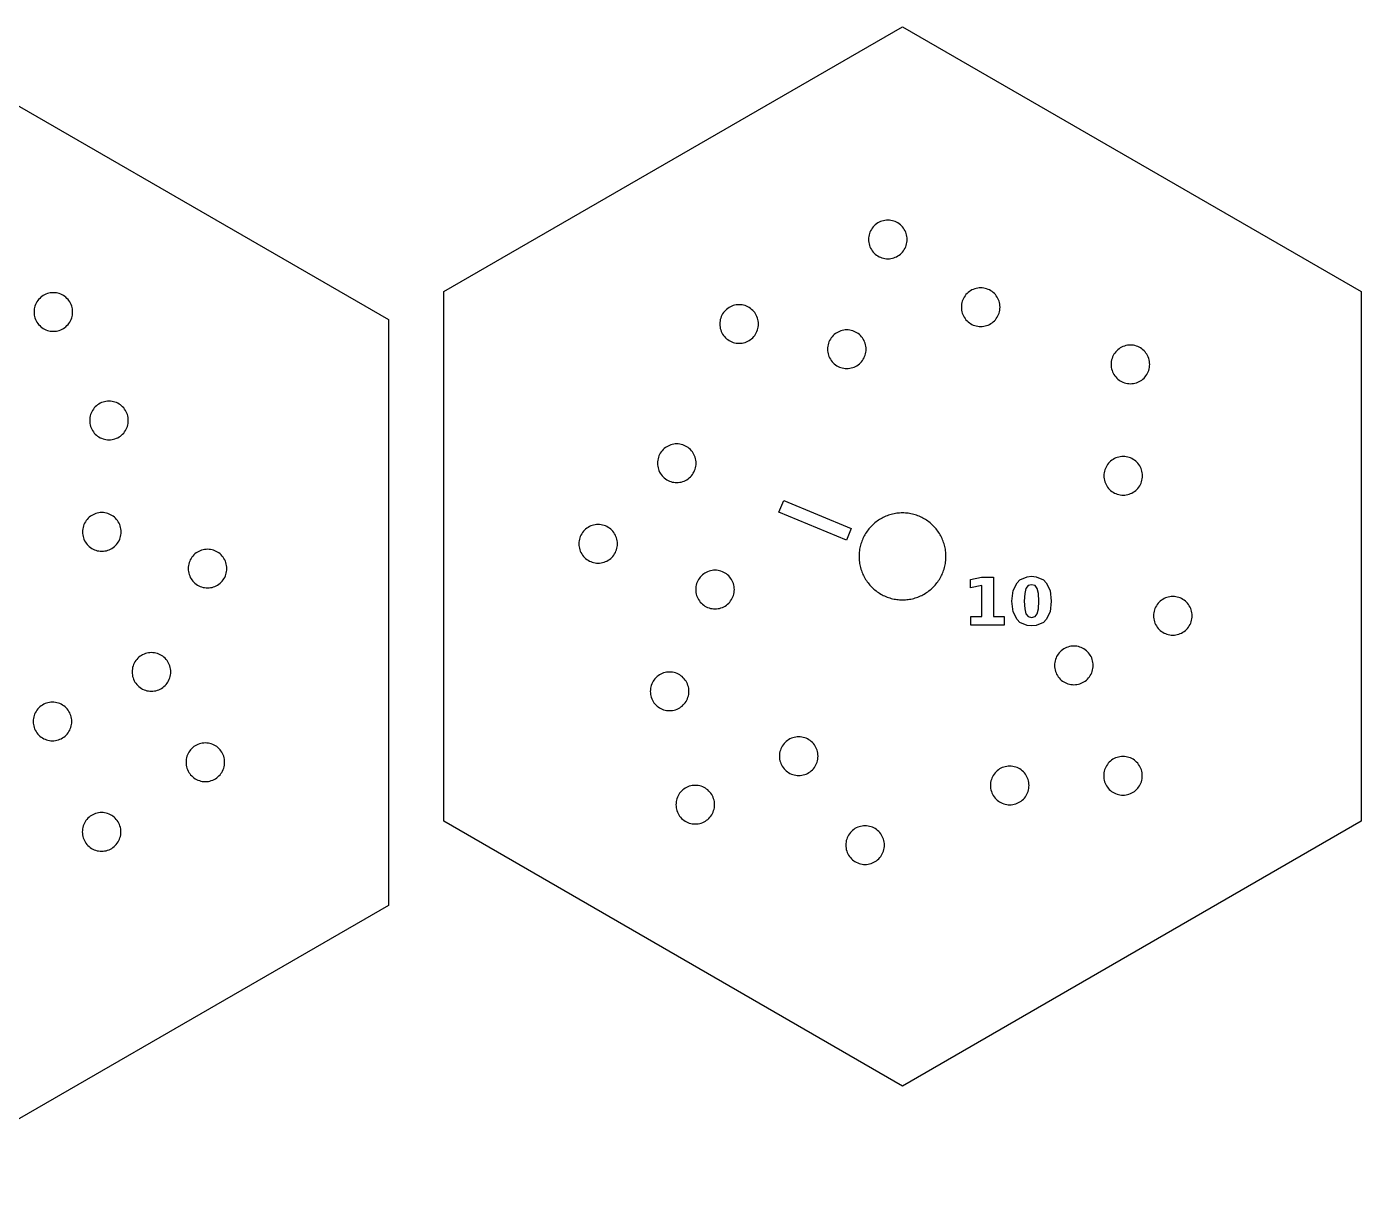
# Model space of a CAD drawing. Header units: millimetres. Extents: x 0 to 476, y 7 to 280.
# Drawn here: x 131.9 to 228.7, y 67.1 to 152 of the extents above; entities that cross this region are included whole.
import ezdxf

# ---------------------------------------------------------------- set-up
doc = ezdxf.new("R2010")
doc.units = ezdxf.units.MM
doc.layers.add('CUT', color=1, linetype='Continuous')
doc.layers.add('ENGRAVE', color=7, linetype='Continuous')

msp = doc.modelspace()

# ---------------------------------------------------------------- linework, layer by layer
at = {"layer": 'CUT'}
for points in [[(158.153, 88.3), (121.375, 67.067), (84.598, 88.3), (84.598, 130.767), (121.375, 152), (158.153, 130.767), (158.153, 88.3)], [(228.663, 94.4), (195.408, 75.2), (162.153, 94.4), (162.153, 132.8), (195.408, 152), (228.663, 132.8), (228.663, 94.4)], [(195.677, 136.143), (195.707, 136.248), (195.728, 136.356), (195.741, 136.465), (195.746, 136.575), (195.741, 136.685), (195.728, 136.794), (195.707, 136.902), (195.677, 137.008), (195.639, 137.111), (195.593, 137.211), (195.539, 137.307), (195.478, 137.398), (195.41, 137.484), (195.335, 137.565), (195.255, 137.64), (195.168, 137.708), (195.077, 137.769), (194.981, 137.823), (194.881, 137.869), (194.778, 137.907), (194.672, 137.936), (194.565, 137.958), (194.455, 137.971), (194.346, 137.975), (194.236, 137.971), (194.126, 137.958), (194.019, 137.936), (193.913, 137.907), (193.81, 137.869), (193.71, 137.823), (193.614, 137.769), (193.523, 137.708), (193.436, 137.64), (193.356, 137.565), (193.281, 137.484), (193.213, 137.398), (193.152, 137.307), (193.098, 137.211), (193.052, 137.111), (193.014, 137.008), (192.984, 136.902), (192.963, 136.794), (192.95, 136.685), (192.946, 136.575), (192.95, 136.465), (192.963, 136.356), (192.984, 136.248), (193.014, 136.143), (193.052, 136.039), (193.098, 135.94), (193.152, 135.844), (193.213, 135.752), (193.281, 135.666), (193.356, 135.585), (193.436, 135.511), (193.523, 135.443), (193.614, 135.381), (193.71, 135.328), (193.81, 135.282), (193.913, 135.244), (194.019, 135.214), (194.126, 135.192), (194.236, 135.179), (194.346, 135.175), (194.455, 135.179), (194.565, 135.192), (194.672, 135.214), (194.778, 135.244), (194.881, 135.282), (194.981, 135.328), (195.077, 135.381), (195.168, 135.443), (195.255, 135.511), (195.335, 135.585), (195.41, 135.666), (195.478, 135.752), (195.539, 135.844), (195.593, 135.94), (195.639, 136.039), (195.677, 136.143)], [(135.189, 130.884), (135.219, 130.99), (135.24, 131.097), (135.253, 131.207), (135.258, 131.316), (135.253, 131.426), (135.24, 131.536), (135.219, 131.643), (135.189, 131.749), (135.151, 131.852), (135.105, 131.952), (135.051, 132.048), (134.99, 132.139), (134.922, 132.226), (134.847, 132.306), (134.767, 132.381), (134.68, 132.449), (134.589, 132.51), (134.493, 132.564), (134.393, 132.61), (134.29, 132.648), (134.184, 132.678), (134.077, 132.699), (133.967, 132.712), (133.858, 132.716), (133.748, 132.712), (133.639, 132.699), (133.531, 132.678), (133.425, 132.648), (133.322, 132.61), (133.222, 132.564), (133.126, 132.51), (133.035, 132.449), (132.948, 132.381), (132.868, 132.306), (132.793, 132.226), (132.725, 132.139), (132.664, 132.048), (132.61, 131.952), (132.564, 131.852), (132.526, 131.749), (132.496, 131.643), (132.475, 131.536), (132.462, 131.426), (132.458, 131.316), (132.462, 131.207), (132.475, 131.097), (132.496, 130.99), (132.526, 130.884), (132.564, 130.781), (132.61, 130.681), (132.664, 130.585), (132.725, 130.494), (132.793, 130.407), (132.868, 130.327), (132.948, 130.252), (133.035, 130.184), (133.126, 130.123), (133.222, 130.069), (133.322, 130.023), (133.425, 129.985), (133.531, 129.955), (133.639, 129.934), (133.748, 129.921), (133.858, 129.916), (133.967, 129.921), (134.077, 129.934), (134.184, 129.955), (134.29, 129.985), (134.393, 130.023), (134.493, 130.069), (134.589, 130.123), (134.68, 130.184), (134.767, 130.252), (134.847, 130.327), (134.922, 130.407), (134.99, 130.494), (135.051, 130.585), (135.105, 130.681), (135.151, 130.781), (135.189, 130.884)], [(202.406, 131.234), (202.436, 131.34), (202.458, 131.448), (202.47, 131.557), (202.475, 131.667), (202.47, 131.777), (202.458, 131.886), (202.436, 131.994), (202.406, 132.1), (202.368, 132.203), (202.322, 132.303), (202.268, 132.398), (202.207, 132.49), (202.139, 132.576), (202.065, 132.657), (201.984, 132.732), (201.898, 132.8), (201.806, 132.861), (201.71, 132.914), (201.611, 132.96), (201.507, 132.998), (201.402, 133.028), (201.294, 133.05), (201.185, 133.063), (201.075, 133.067), (200.965, 133.063), (200.856, 133.05), (200.748, 133.028), (200.642, 132.998), (200.539, 132.96), (200.439, 132.914), (200.343, 132.861), (200.252, 132.8), (200.166, 132.732), (200.085, 132.657), (200.01, 132.576), (199.942, 132.49), (199.881, 132.398), (199.827, 132.303), (199.781, 132.203), (199.743, 132.1), (199.713, 131.994), (199.692, 131.886), (199.679, 131.777), (199.675, 131.667), (199.679, 131.557), (199.692, 131.448), (199.713, 131.34), (199.743, 131.234), (199.781, 131.131), (199.827, 131.031), (199.881, 130.935), (199.942, 130.844), (200.01, 130.758), (200.085, 130.677), (200.166, 130.602), (200.252, 130.534), (200.343, 130.473), (200.439, 130.42), (200.539, 130.374), (200.642, 130.335), (200.748, 130.306), (200.856, 130.284), (200.965, 130.271), (201.075, 130.267), (201.185, 130.271), (201.294, 130.284), (201.402, 130.306), (201.507, 130.335), (201.611, 130.374), (201.71, 130.42), (201.806, 130.473), (201.898, 130.534), (201.984, 130.602), (202.065, 130.677), (202.139, 130.758), (202.207, 130.844), (202.268, 130.935), (202.322, 131.031), (202.368, 131.131), (202.406, 131.234)], [(184.926, 130.119), (184.947, 130.227), (184.96, 130.336), (184.965, 130.446), (184.96, 130.556), (184.947, 130.665), (184.926, 130.773), (184.896, 130.879), (184.858, 130.982), (184.812, 131.082), (184.758, 131.177), (184.697, 131.269), (184.629, 131.355), (184.555, 131.436), (184.474, 131.51), (184.387, 131.579), (184.296, 131.64), (184.2, 131.693), (184.1, 131.739), (183.997, 131.777), (183.891, 131.807), (183.784, 131.829), (183.674, 131.842), (183.565, 131.846), (183.455, 131.842), (183.346, 131.829), (183.238, 131.807), (183.132, 131.777), (183.029, 131.739), (182.929, 131.693), (182.833, 131.64), (182.742, 131.579), (182.655, 131.51), (182.575, 131.436), (182.5, 131.355), (182.432, 131.269), (182.371, 131.177), (182.317, 131.082), (182.271, 130.982), (182.233, 130.879), (182.203, 130.773), (182.182, 130.665), (182.169, 130.556), (182.165, 130.446), (182.169, 130.336), (182.182, 130.227), (182.203, 130.119), (182.233, 130.013), (182.271, 129.91), (182.317, 129.81), (182.371, 129.714), (182.432, 129.623), (182.5, 129.537), (182.575, 129.456), (182.655, 129.381), (182.742, 129.313), (182.833, 129.252), (182.929, 129.199), (183.029, 129.152), (183.132, 129.114), (183.238, 129.085), (183.346, 129.063), (183.455, 129.05), (183.565, 129.046), (183.674, 129.05), (183.784, 129.063), (183.891, 129.085), (183.997, 129.114), (184.1, 129.152), (184.2, 129.199), (184.296, 129.252), (184.387, 129.313), (184.474, 129.381), (184.555, 129.456), (184.629, 129.537), (184.697, 129.623), (184.758, 129.714), (184.812, 129.81), (184.858, 129.91), (184.896, 130.013), (184.926, 130.119)], [(192.732, 128.293), (192.753, 128.401), (192.766, 128.51), (192.77, 128.62), (192.766, 128.73), (192.753, 128.839), (192.732, 128.947), (192.702, 129.052), (192.664, 129.156), (192.618, 129.255), (192.564, 129.351), (192.503, 129.443), (192.435, 129.529), (192.36, 129.61), (192.279, 129.684), (192.193, 129.752), (192.102, 129.813), (192.006, 129.867), (191.906, 129.913), (191.803, 129.951), (191.697, 129.981), (191.589, 130.003), (191.48, 130.015), (191.37, 130.02), (191.26, 130.015), (191.151, 130.003), (191.043, 129.981), (190.938, 129.951), (190.835, 129.913), (190.735, 129.867), (190.639, 129.813), (190.547, 129.752), (190.461, 129.684), (190.38, 129.61), (190.306, 129.529), (190.238, 129.443), (190.177, 129.351), (190.123, 129.255), (190.077, 129.156), (190.039, 129.052), (190.009, 128.947), (189.988, 128.839), (189.975, 128.73), (189.97, 128.62), (189.975, 128.51), (189.988, 128.401), (190.009, 128.293), (190.039, 128.187), (190.077, 128.084), (190.123, 127.984), (190.177, 127.888), (190.238, 127.797), (190.306, 127.711), (190.38, 127.63), (190.461, 127.555), (190.547, 127.487), (190.639, 127.426), (190.735, 127.372), (190.835, 127.326), (190.938, 127.288), (191.043, 127.258), (191.151, 127.237), (191.26, 127.224), (191.37, 127.22), (191.48, 127.224), (191.589, 127.237), (191.697, 127.258), (191.803, 127.288), (191.906, 127.326), (192.006, 127.372), (192.102, 127.426), (192.193, 127.487), (192.279, 127.555), (192.36, 127.63), (192.435, 127.711), (192.503, 127.797), (192.564, 127.888), (192.618, 127.984), (192.664, 128.084), (192.702, 128.187), (192.732, 128.293)], [(213.286, 127.193), (213.307, 127.301), (213.32, 127.41), (213.324, 127.52), (213.32, 127.63), (213.307, 127.739), (213.286, 127.847), (213.256, 127.953), (213.218, 128.056), (213.172, 128.156), (213.118, 128.252), (213.057, 128.343), (212.989, 128.429), (212.914, 128.51), (212.834, 128.585), (212.747, 128.653), (212.656, 128.714), (212.56, 128.767), (212.46, 128.813), (212.357, 128.852), (212.251, 128.881), (212.143, 128.903), (212.034, 128.916), (211.924, 128.92), (211.814, 128.916), (211.705, 128.903), (211.597, 128.881), (211.492, 128.852), (211.389, 128.813), (211.289, 128.767), (211.193, 128.714), (211.101, 128.653), (211.015, 128.585), (210.934, 128.51), (210.86, 128.429), (210.792, 128.343), (210.731, 128.252), (210.677, 128.156), (210.631, 128.056), (210.593, 127.953), (210.563, 127.847), (210.542, 127.739), (210.529, 127.63), (210.524, 127.52), (210.529, 127.41), (210.542, 127.301), (210.563, 127.193), (210.593, 127.087), (210.631, 126.984), (210.677, 126.884), (210.731, 126.789), (210.792, 126.697), (210.86, 126.611), (210.934, 126.53), (211.015, 126.455), (211.101, 126.387), (211.193, 126.326), (211.289, 126.273), (211.389, 126.227), (211.492, 126.189), (211.597, 126.159), (211.705, 126.137), (211.814, 126.124), (211.924, 126.12), (212.034, 126.124), (212.143, 126.137), (212.251, 126.159), (212.357, 126.189), (212.46, 126.227), (212.56, 126.273), (212.656, 126.326), (212.747, 126.387), (212.834, 126.455), (212.914, 126.53), (212.989, 126.611), (213.057, 126.697), (213.118, 126.789), (213.172, 126.884), (213.218, 126.984), (213.256, 127.087), (213.286, 127.193)], [(139.223, 123.021), (139.253, 123.127), (139.274, 123.234), (139.287, 123.344), (139.292, 123.453), (139.287, 123.563), (139.274, 123.672), (139.253, 123.78), (139.223, 123.886), (139.185, 123.989), (139.139, 124.089), (139.085, 124.185), (139.024, 124.276), (138.956, 124.363), (138.882, 124.443), (138.801, 124.518), (138.715, 124.586), (138.623, 124.647), (138.527, 124.701), (138.427, 124.747), (138.324, 124.785), (138.219, 124.815), (138.111, 124.836), (138.002, 124.849), (137.892, 124.853), (137.782, 124.849), (137.673, 124.836), (137.565, 124.815), (137.459, 124.785), (137.356, 124.747), (137.256, 124.701), (137.16, 124.647), (137.069, 124.586), (136.983, 124.518), (136.902, 124.443), (136.827, 124.363), (136.759, 124.276), (136.698, 124.185), (136.644, 124.089), (136.598, 123.989), (136.56, 123.886), (136.53, 123.78), (136.509, 123.672), (136.496, 123.563), (136.492, 123.453), (136.496, 123.344), (136.509, 123.234), (136.53, 123.127), (136.56, 123.021), (136.598, 122.918), (136.644, 122.818), (136.698, 122.722), (136.759, 122.63), (136.827, 122.544), (136.902, 122.463), (136.983, 122.389), (137.069, 122.321), (137.16, 122.26), (137.256, 122.206), (137.356, 122.16), (137.459, 122.122), (137.565, 122.092), (137.673, 122.071), (137.782, 122.058), (137.892, 122.053), (138.002, 122.058), (138.111, 122.071), (138.219, 122.092), (138.324, 122.122), (138.427, 122.16), (138.527, 122.206), (138.623, 122.26), (138.715, 122.321), (138.801, 122.389), (138.882, 122.463), (138.956, 122.544), (139.024, 122.63), (139.085, 122.722), (139.139, 122.818), (139.185, 122.918), (139.223, 123.021)], [(180.408, 120.027), (180.43, 120.135), (180.443, 120.244), (180.447, 120.354), (180.443, 120.463), (180.43, 120.573), (180.408, 120.68), (180.378, 120.786), (180.34, 120.889), (180.294, 120.989), (180.241, 121.085), (180.18, 121.176), (180.112, 121.263), (180.037, 121.343), (179.956, 121.418), (179.87, 121.486), (179.778, 121.547), (179.683, 121.601), (179.583, 121.647), (179.48, 121.685), (179.374, 121.715), (179.266, 121.736), (179.157, 121.749), (179.047, 121.754), (178.937, 121.749), (178.828, 121.736), (178.72, 121.715), (178.614, 121.685), (178.511, 121.647), (178.411, 121.601), (178.315, 121.547), (178.224, 121.486), (178.138, 121.418), (178.057, 121.343), (177.982, 121.263), (177.914, 121.176), (177.853, 121.085), (177.8, 120.989), (177.754, 120.889), (177.716, 120.786), (177.686, 120.68), (177.664, 120.573), (177.651, 120.463), (177.647, 120.354), (177.651, 120.244), (177.664, 120.135), (177.686, 120.027), (177.716, 119.921), (177.754, 119.818), (177.8, 119.718), (177.853, 119.622), (177.914, 119.531), (177.982, 119.444), (178.057, 119.364), (178.138, 119.289), (178.224, 119.221), (178.315, 119.16), (178.411, 119.106), (178.511, 119.06), (178.614, 119.022), (178.72, 118.992), (178.828, 118.971), (178.937, 118.958), (179.047, 118.954), (179.157, 118.958), (179.266, 118.971), (179.374, 118.992), (179.48, 119.022), (179.583, 119.06), (179.683, 119.106), (179.778, 119.16), (179.87, 119.221), (179.956, 119.289), (180.037, 119.364), (180.112, 119.444), (180.18, 119.531), (180.241, 119.622), (180.294, 119.718), (180.34, 119.818), (180.378, 119.921), (180.408, 120.027)], [(212.767, 119.115), (212.788, 119.223), (212.801, 119.332), (212.805, 119.442), (212.801, 119.552), (212.788, 119.661), (212.767, 119.769), (212.737, 119.875), (212.699, 119.978), (212.653, 120.078), (212.599, 120.174), (212.538, 120.265), (212.47, 120.351), (212.395, 120.432), (212.315, 120.507), (212.228, 120.575), (212.137, 120.636), (212.041, 120.69), (211.941, 120.736), (211.838, 120.774), (211.732, 120.804), (211.624, 120.825), (211.515, 120.838), (211.405, 120.842), (211.296, 120.838), (211.186, 120.825), (211.079, 120.804), (210.973, 120.774), (210.87, 120.736), (210.77, 120.69), (210.674, 120.636), (210.582, 120.575), (210.496, 120.507), (210.415, 120.432), (210.341, 120.351), (210.273, 120.265), (210.212, 120.174), (210.158, 120.078), (210.112, 119.978), (210.074, 119.875), (210.044, 119.769), (210.023, 119.661), (210.01, 119.552), (210.005, 119.442), (210.01, 119.332), (210.023, 119.223), (210.044, 119.115), (210.074, 119.01), (210.112, 118.906), (210.158, 118.807), (210.212, 118.711), (210.273, 118.619), (210.341, 118.533), (210.415, 118.452), (210.496, 118.378), (210.582, 118.31), (210.674, 118.249), (210.77, 118.195), (210.87, 118.149), (210.973, 118.111), (211.079, 118.081), (211.186, 118.059), (211.296, 118.047), (211.405, 118.042), (211.515, 118.047), (211.624, 118.059), (211.732, 118.081), (211.838, 118.111), (211.941, 118.149), (212.041, 118.195), (212.137, 118.249), (212.228, 118.31), (212.315, 118.378), (212.395, 118.452), (212.47, 118.533), (212.538, 118.619), (212.599, 118.711), (212.653, 118.807), (212.699, 118.906), (212.737, 119.01), (212.767, 119.115)], [(138.704, 114.943), (138.734, 115.049), (138.756, 115.157), (138.768, 115.266), (138.773, 115.376), (138.768, 115.485), (138.756, 115.595), (138.734, 115.702), (138.704, 115.808), (138.666, 115.911), (138.62, 116.011), (138.566, 116.107), (138.505, 116.198), (138.437, 116.285), (138.363, 116.366), (138.282, 116.44), (138.196, 116.508), (138.104, 116.569), (138.008, 116.623), (137.909, 116.669), (137.805, 116.707), (137.7, 116.737), (137.592, 116.758), (137.483, 116.771), (137.373, 116.776), (137.263, 116.771), (137.154, 116.758), (137.046, 116.737), (136.94, 116.707), (136.837, 116.669), (136.737, 116.623), (136.641, 116.569), (136.55, 116.508), (136.464, 116.44), (136.383, 116.366), (136.308, 116.285), (136.24, 116.198), (136.179, 116.107), (136.125, 116.011), (136.079, 115.911), (136.041, 115.808), (136.011, 115.702), (135.99, 115.595), (135.977, 115.485), (135.973, 115.376), (135.977, 115.266), (135.99, 115.157), (136.011, 115.049), (136.041, 114.943), (136.079, 114.84), (136.125, 114.74), (136.179, 114.644), (136.24, 114.553), (136.308, 114.466), (136.383, 114.386), (136.464, 114.311), (136.55, 114.243), (136.641, 114.182), (136.737, 114.128), (136.837, 114.082), (136.94, 114.044), (137.046, 114.014), (137.154, 113.993), (137.263, 113.98), (137.373, 113.976), (137.483, 113.98), (137.592, 113.993), (137.7, 114.014), (137.805, 114.044), (137.909, 114.082), (138.008, 114.128), (138.104, 114.182), (138.196, 114.243), (138.282, 114.311), (138.363, 114.386), (138.437, 114.466), (138.505, 114.553), (138.566, 114.644), (138.62, 114.74), (138.666, 114.84), (138.704, 114.943)], [(198.551, 113.806), (198.543, 113.909), (198.531, 114.011), (198.516, 114.113), (198.497, 114.215), (198.476, 114.315), (198.451, 114.415), (198.422, 114.514), (198.391, 114.613), (198.356, 114.71), (198.318, 114.805), (198.277, 114.9), (198.233, 114.993), (198.186, 115.085), (198.136, 115.175), (198.083, 115.263), (198.027, 115.35), (197.968, 115.435), (197.907, 115.518), (197.843, 115.598), (197.776, 115.677), (197.707, 115.753), (197.635, 115.827), (197.561, 115.899), (197.485, 115.968), (197.406, 116.035), (197.325, 116.099), (197.243, 116.16), (197.158, 116.219), (197.071, 116.275), (196.983, 116.328), (196.893, 116.378), (196.801, 116.425), (196.708, 116.469), (196.613, 116.51), (196.517, 116.548), (196.42, 116.583), (196.322, 116.614), (196.223, 116.643), (196.123, 116.668), (196.022, 116.689), (195.921, 116.708), (195.819, 116.723), (195.717, 116.735), (195.614, 116.743), (195.511, 116.748), (195.408, 116.75), (195.305, 116.748), (195.202, 116.743), (195.099, 116.735), (194.997, 116.723), (194.895, 116.708), (194.793, 116.689), (194.693, 116.668), (194.593, 116.643), (194.494, 116.614), (194.395, 116.583), (194.298, 116.548), (194.202, 116.51), (194.108, 116.469), (194.015, 116.425), (193.923, 116.378), (193.833, 116.328), (193.744, 116.275), (193.658, 116.219), (193.573, 116.16), (193.49, 116.099), (193.41, 116.035), (193.331, 115.968), (193.255, 115.899), (193.181, 115.827), (193.109, 115.753), (193.04, 115.677), (192.973, 115.598), (192.909, 115.518), (192.847, 115.435), (192.789, 115.35), (192.733, 115.263), (192.68, 115.175), (192.63, 115.085), (192.583, 114.993), (192.539, 114.9), (192.498, 114.805), (192.46, 114.71), (192.425, 114.613), (192.394, 114.514), (192.365, 114.415), (192.34, 114.315), (192.318, 114.215), (192.3, 114.113), (192.285, 114.011), (192.273, 113.909), (192.265, 113.806), (192.26, 113.703), (192.258, 113.6), (192.26, 113.497), (192.265, 113.394), (192.273, 113.291), (192.285, 113.189), (192.3, 113.087), (192.318, 112.985), (192.34, 112.885), (192.365, 112.785), (192.394, 112.686), (192.425, 112.587), (192.46, 112.49), (192.498, 112.395), (192.539, 112.3), (192.583, 112.207), (192.63, 112.115), (192.68, 112.025), (192.733, 111.937), (192.789, 111.85), (192.847, 111.765), (192.909, 111.682), (192.973, 111.602), (193.04, 111.523), (193.109, 111.447), (193.181, 111.373), (193.255, 111.301), (193.331, 111.232), (193.41, 111.165), (193.49, 111.101), (193.573, 111.04), (193.658, 110.981), (193.744, 110.925), (193.833, 110.872), (193.923, 110.822), (194.015, 110.775), (194.108, 110.731), (194.202, 110.69), (194.298, 110.652), (194.395, 110.617), (194.494, 110.586), (194.593, 110.557), (194.693, 110.532), (194.793, 110.511), (194.895, 110.492), (194.997, 110.477), (195.099, 110.465), (195.202, 110.457), (195.305, 110.452), (195.408, 110.45), (195.511, 110.452), (195.614, 110.457), (195.717, 110.465), (195.819, 110.477), (195.921, 110.492), (196.022, 110.511), (196.123, 110.532), (196.223, 110.557), (196.322, 110.586), (196.42, 110.617), (196.517, 110.652), (196.613, 110.69), (196.708, 110.731), (196.801, 110.775), (196.893, 110.822), (196.983, 110.872), (197.071, 110.925), (197.158, 110.981), (197.243, 111.04), (197.325, 111.101), (197.406, 111.165), (197.485, 111.232), (197.561, 111.301), (197.635, 111.373), (197.707, 111.447), (197.776, 111.523), (197.843, 111.602), (197.907, 111.682), (197.968, 111.765), (198.027, 111.85), (198.083, 111.937), (198.136, 112.025), (198.186, 112.115), (198.233, 112.207), (198.277, 112.3), (198.318, 112.395), (198.356, 112.49), (198.391, 112.587), (198.422, 112.686), (198.451, 112.785), (198.476, 112.885), (198.497, 112.985), (198.516, 113.087), (198.531, 113.189), (198.543, 113.291), (198.551, 113.394), (198.556, 113.497), (198.558, 113.6), (198.556, 113.703), (198.551, 113.806)], [(174.708, 114.185), (174.729, 114.293), (174.742, 114.402), (174.747, 114.512), (174.742, 114.622), (174.729, 114.731), (174.708, 114.839), (174.678, 114.945), (174.64, 115.048), (174.594, 115.148), (174.54, 115.244), (174.479, 115.335), (174.411, 115.422), (174.337, 115.502), (174.256, 115.577), (174.17, 115.645), (174.078, 115.706), (173.982, 115.76), (173.882, 115.806), (173.779, 115.844), (173.673, 115.874), (173.566, 115.895), (173.456, 115.908), (173.347, 115.912), (173.237, 115.908), (173.128, 115.895), (173.02, 115.874), (172.914, 115.844), (172.811, 115.806), (172.711, 115.76), (172.615, 115.706), (172.524, 115.645), (172.437, 115.577), (172.357, 115.502), (172.282, 115.422), (172.214, 115.335), (172.153, 115.244), (172.099, 115.148), (172.053, 115.048), (172.015, 114.945), (171.985, 114.839), (171.964, 114.731), (171.951, 114.622), (171.947, 114.512), (171.951, 114.402), (171.964, 114.293), (171.985, 114.185), (172.015, 114.08), (172.053, 113.977), (172.099, 113.877), (172.153, 113.781), (172.214, 113.689), (172.282, 113.603), (172.357, 113.522), (172.437, 113.448), (172.524, 113.38), (172.615, 113.319), (172.711, 113.265), (172.811, 113.219), (172.914, 113.181), (173.02, 113.151), (173.128, 113.13), (173.237, 113.117), (173.347, 113.112), (173.456, 113.117), (173.566, 113.13), (173.673, 113.151), (173.779, 113.181), (173.882, 113.219), (173.982, 113.265), (174.078, 113.319), (174.17, 113.38), (174.256, 113.448), (174.337, 113.522), (174.411, 113.603), (174.479, 113.689), (174.54, 113.781), (174.594, 113.877), (174.64, 113.977), (174.678, 114.08), (174.708, 114.185)], [(146.395, 112.39), (146.417, 112.498), (146.43, 112.607), (146.434, 112.717), (146.43, 112.826), (146.417, 112.936), (146.395, 113.043), (146.366, 113.149), (146.328, 113.252), (146.282, 113.352), (146.228, 113.448), (146.167, 113.539), (146.099, 113.626), (146.024, 113.707), (145.943, 113.781), (145.857, 113.849), (145.766, 113.91), (145.67, 113.964), (145.57, 114.01), (145.467, 114.048), (145.361, 114.078), (145.253, 114.099), (145.144, 114.112), (145.034, 114.117), (144.924, 114.112), (144.815, 114.099), (144.707, 114.078), (144.602, 114.048), (144.498, 114.01), (144.399, 113.964), (144.303, 113.91), (144.211, 113.849), (144.125, 113.781), (144.044, 113.707), (143.97, 113.626), (143.902, 113.539), (143.84, 113.448), (143.787, 113.352), (143.741, 113.252), (143.703, 113.149), (143.673, 113.043), (143.651, 112.936), (143.638, 112.826), (143.634, 112.717), (143.638, 112.607), (143.651, 112.498), (143.673, 112.39), (143.703, 112.284), (143.741, 112.181), (143.787, 112.081), (143.84, 111.985), (143.902, 111.894), (143.97, 111.807), (144.044, 111.727), (144.125, 111.652), (144.211, 111.584), (144.303, 111.523), (144.399, 111.469), (144.498, 111.423), (144.602, 111.385), (144.707, 111.355), (144.815, 111.334), (144.924, 111.321), (145.034, 111.317), (145.144, 111.321), (145.253, 111.334), (145.361, 111.355), (145.467, 111.385), (145.57, 111.423), (145.67, 111.469), (145.766, 111.523), (145.857, 111.584), (145.943, 111.652), (146.024, 111.727), (146.099, 111.807), (146.167, 111.894), (146.228, 111.985), (146.282, 112.081), (146.328, 112.181), (146.366, 112.284), (146.395, 112.39)], [(183.18, 110.869), (183.202, 110.977), (183.215, 111.086), (183.219, 111.196), (183.215, 111.306), (183.202, 111.415), (183.18, 111.523), (183.15, 111.629), (183.112, 111.732), (183.066, 111.832), (183.013, 111.928), (182.951, 112.019), (182.883, 112.106), (182.809, 112.186), (182.728, 112.261), (182.642, 112.329), (182.55, 112.39), (182.454, 112.444), (182.355, 112.49), (182.251, 112.528), (182.146, 112.558), (182.038, 112.579), (181.929, 112.592), (181.819, 112.596), (181.709, 112.592), (181.6, 112.579), (181.492, 112.558), (181.386, 112.528), (181.283, 112.49), (181.183, 112.444), (181.087, 112.39), (180.996, 112.329), (180.91, 112.261), (180.829, 112.186), (180.754, 112.106), (180.686, 112.019), (180.625, 111.928), (180.571, 111.832), (180.525, 111.732), (180.487, 111.629), (180.458, 111.523), (180.436, 111.415), (180.423, 111.306), (180.419, 111.196), (180.423, 111.086), (180.436, 110.977), (180.458, 110.869), (180.487, 110.764), (180.525, 110.661), (180.571, 110.561), (180.625, 110.465), (180.686, 110.373), (180.754, 110.287), (180.829, 110.206), (180.91, 110.132), (180.996, 110.064), (181.087, 110.003), (181.183, 109.949), (181.283, 109.903), (181.386, 109.865), (181.492, 109.835), (181.6, 109.814), (181.709, 109.801), (181.819, 109.796), (181.929, 109.801), (182.038, 109.814), (182.146, 109.835), (182.251, 109.865), (182.355, 109.903), (182.454, 109.949), (182.55, 110.003), (182.642, 110.064), (182.728, 110.132), (182.809, 110.206), (182.883, 110.287), (182.951, 110.373), (183.013, 110.465), (183.066, 110.561), (183.112, 110.661), (183.15, 110.764), (183.18, 110.869)], [(216.363, 108.966), (216.384, 109.073), (216.397, 109.183), (216.402, 109.292), (216.397, 109.402), (216.384, 109.511), (216.363, 109.619), (216.333, 109.725), (216.295, 109.828), (216.249, 109.928), (216.195, 110.024), (216.134, 110.115), (216.066, 110.202), (215.992, 110.282), (215.911, 110.357), (215.825, 110.425), (215.733, 110.486), (215.637, 110.54), (215.537, 110.586), (215.434, 110.624), (215.328, 110.654), (215.221, 110.675), (215.111, 110.688), (215.002, 110.692), (214.892, 110.688), (214.783, 110.675), (214.675, 110.654), (214.569, 110.624), (214.466, 110.586), (214.366, 110.54), (214.27, 110.486), (214.179, 110.425), (214.092, 110.357), (214.012, 110.282), (213.937, 110.202), (213.869, 110.115), (213.808, 110.024), (213.754, 109.928), (213.708, 109.828), (213.67, 109.725), (213.64, 109.619), (213.619, 109.511), (213.606, 109.402), (213.602, 109.292), (213.606, 109.183), (213.619, 109.073), (213.64, 108.966), (213.67, 108.86), (213.708, 108.757), (213.754, 108.657), (213.808, 108.561), (213.869, 108.469), (213.937, 108.383), (214.012, 108.302), (214.092, 108.228), (214.179, 108.16), (214.27, 108.099), (214.366, 108.045), (214.466, 107.999), (214.569, 107.961), (214.675, 107.931), (214.783, 107.91), (214.892, 107.897), (215.002, 107.892), (215.111, 107.897), (215.221, 107.91), (215.328, 107.931), (215.434, 107.961), (215.537, 107.999), (215.637, 108.045), (215.733, 108.099), (215.825, 108.16), (215.911, 108.228), (215.992, 108.302), (216.066, 108.383), (216.134, 108.469), (216.195, 108.561), (216.249, 108.657), (216.295, 108.757), (216.333, 108.86), (216.363, 108.966)], [(142.301, 104.793), (142.33, 104.899), (142.352, 105.007), (142.365, 105.116), (142.369, 105.226), (142.365, 105.336), (142.352, 105.445), (142.33, 105.553), (142.301, 105.658), (142.262, 105.761), (142.216, 105.861), (142.163, 105.957), (142.102, 106.049), (142.034, 106.135), (141.959, 106.216), (141.878, 106.29), (141.792, 106.358), (141.701, 106.419), (141.605, 106.473), (141.505, 106.519), (141.402, 106.557), (141.296, 106.587), (141.188, 106.608), (141.079, 106.621), (140.969, 106.626), (140.859, 106.621), (140.75, 106.608), (140.642, 106.587), (140.536, 106.557), (140.433, 106.519), (140.333, 106.473), (140.238, 106.419), (140.146, 106.358), (140.06, 106.29), (139.979, 106.216), (139.904, 106.135), (139.836, 106.049), (139.775, 105.957), (139.722, 105.861), (139.676, 105.761), (139.638, 105.658), (139.608, 105.553), (139.586, 105.445), (139.573, 105.336), (139.569, 105.226), (139.573, 105.116), (139.586, 105.007), (139.608, 104.899), (139.638, 104.793), (139.676, 104.69), (139.722, 104.59), (139.775, 104.494), (139.836, 104.403), (139.904, 104.316), (139.979, 104.236), (140.06, 104.161), (140.146, 104.093), (140.238, 104.032), (140.333, 103.978), (140.433, 103.932), (140.536, 103.894), (140.642, 103.864), (140.75, 103.843), (140.859, 103.83), (140.969, 103.826), (141.079, 103.83), (141.188, 103.843), (141.296, 103.864), (141.402, 103.894), (141.505, 103.932), (141.605, 103.978), (141.701, 104.032), (141.792, 104.093), (141.878, 104.161), (141.959, 104.236), (142.034, 104.316), (142.102, 104.403), (142.163, 104.494), (142.216, 104.59), (142.262, 104.69), (142.301, 104.793)], [(209.19, 105.372), (209.211, 105.48), (209.224, 105.589), (209.229, 105.699), (209.224, 105.809), (209.211, 105.918), (209.19, 106.026), (209.16, 106.132), (209.122, 106.235), (209.076, 106.335), (209.022, 106.431), (208.961, 106.522), (208.893, 106.608), (208.818, 106.689), (208.738, 106.764), (208.651, 106.832), (208.56, 106.893), (208.464, 106.946), (208.364, 106.992), (208.261, 107.03), (208.155, 107.06), (208.048, 107.082), (207.938, 107.095), (207.829, 107.099), (207.719, 107.095), (207.61, 107.082), (207.502, 107.06), (207.396, 107.03), (207.293, 106.992), (207.193, 106.946), (207.097, 106.893), (207.006, 106.832), (206.919, 106.764), (206.839, 106.689), (206.764, 106.608), (206.696, 106.522), (206.635, 106.431), (206.581, 106.335), (206.535, 106.235), (206.497, 106.132), (206.467, 106.026), (206.446, 105.918), (206.433, 105.809), (206.429, 105.699), (206.433, 105.589), (206.446, 105.48), (206.467, 105.372), (206.497, 105.266), (206.535, 105.163), (206.581, 105.063), (206.635, 104.968), (206.696, 104.876), (206.764, 104.79), (206.839, 104.709), (206.919, 104.634), (207.006, 104.566), (207.097, 104.505), (207.193, 104.452), (207.293, 104.406), (207.396, 104.368), (207.502, 104.338), (207.61, 104.316), (207.719, 104.303), (207.829, 104.299), (207.938, 104.303), (208.048, 104.316), (208.155, 104.338), (208.261, 104.368), (208.364, 104.406), (208.464, 104.452), (208.56, 104.505), (208.651, 104.566), (208.738, 104.634), (208.818, 104.709), (208.893, 104.79), (208.961, 104.876), (209.022, 104.968), (209.076, 105.063), (209.122, 105.163), (209.16, 105.266), (209.19, 105.372)], [(179.889, 103.491), (179.91, 103.599), (179.923, 103.708), (179.928, 103.818), (179.923, 103.927), (179.91, 104.037), (179.889, 104.144), (179.859, 104.25), (179.821, 104.353), (179.775, 104.453), (179.721, 104.549), (179.66, 104.64), (179.592, 104.727), (179.518, 104.807), (179.437, 104.882), (179.351, 104.95), (179.259, 105.011), (179.163, 105.065), (179.063, 105.111), (178.96, 105.149), (178.854, 105.179), (178.747, 105.2), (178.637, 105.213), (178.528, 105.218), (178.418, 105.213), (178.309, 105.2), (178.201, 105.179), (178.095, 105.149), (177.992, 105.111), (177.892, 105.065), (177.796, 105.011), (177.705, 104.95), (177.618, 104.882), (177.538, 104.807), (177.463, 104.727), (177.395, 104.64), (177.334, 104.549), (177.28, 104.453), (177.234, 104.353), (177.196, 104.25), (177.166, 104.144), (177.145, 104.037), (177.132, 103.927), (177.128, 103.818), (177.132, 103.708), (177.145, 103.599), (177.166, 103.491), (177.196, 103.385), (177.234, 103.282), (177.28, 103.182), (177.334, 103.086), (177.395, 102.995), (177.463, 102.908), (177.538, 102.828), (177.618, 102.753), (177.705, 102.685), (177.796, 102.624), (177.892, 102.57), (177.992, 102.524), (178.095, 102.486), (178.201, 102.456), (178.309, 102.435), (178.418, 102.422), (178.528, 102.418), (178.637, 102.422), (178.747, 102.435), (178.854, 102.456), (178.96, 102.486), (179.063, 102.524), (179.163, 102.57), (179.259, 102.624), (179.351, 102.685), (179.437, 102.753), (179.518, 102.828), (179.592, 102.908), (179.66, 102.995), (179.721, 103.086), (179.775, 103.182), (179.821, 103.282), (179.859, 103.385), (179.889, 103.491)], [(135.127, 101.2), (135.157, 101.306), (135.179, 101.413), (135.192, 101.522), (135.196, 101.632), (135.192, 101.742), (135.179, 101.851), (135.157, 101.959), (135.127, 102.065), (135.089, 102.168), (135.043, 102.268), (134.99, 102.364), (134.929, 102.455), (134.861, 102.542), (134.786, 102.622), (134.705, 102.697), (134.619, 102.765), (134.527, 102.826), (134.432, 102.88), (134.332, 102.926), (134.229, 102.964), (134.123, 102.994), (134.015, 103.015), (133.906, 103.028), (133.796, 103.032), (133.686, 103.028), (133.577, 103.015), (133.469, 102.994), (133.363, 102.964), (133.26, 102.926), (133.16, 102.88), (133.064, 102.826), (132.973, 102.765), (132.887, 102.697), (132.806, 102.622), (132.731, 102.542), (132.663, 102.455), (132.602, 102.364), (132.549, 102.268), (132.503, 102.168), (132.464, 102.065), (132.435, 101.959), (132.413, 101.851), (132.4, 101.742), (132.396, 101.632), (132.4, 101.522), (132.413, 101.413), (132.435, 101.306), (132.464, 101.2), (132.503, 101.097), (132.549, 100.997), (132.602, 100.901), (132.663, 100.809), (132.731, 100.723), (132.806, 100.642), (132.887, 100.568), (132.973, 100.5), (133.064, 100.439), (133.16, 100.385), (133.26, 100.339), (133.363, 100.301), (133.469, 100.271), (133.577, 100.25), (133.686, 100.237), (133.796, 100.232), (133.906, 100.237), (134.015, 100.25), (134.123, 100.271), (134.229, 100.301), (134.332, 100.339), (134.432, 100.385), (134.527, 100.439), (134.619, 100.5), (134.705, 100.568), (134.786, 100.642), (134.861, 100.723), (134.929, 100.809), (134.99, 100.901), (135.043, 100.997), (135.089, 101.097), (135.127, 101.2)], [(146.236, 98.349), (146.257, 98.457), (146.27, 98.566), (146.275, 98.676), (146.27, 98.786), (146.257, 98.895), (146.236, 99.003), (146.206, 99.109), (146.168, 99.212), (146.122, 99.312), (146.068, 99.408), (146.007, 99.499), (145.939, 99.585), (145.865, 99.666), (145.784, 99.741), (145.697, 99.809), (145.606, 99.87), (145.51, 99.923), (145.41, 99.97), (145.307, 100.008), (145.201, 100.037), (145.094, 100.059), (144.984, 100.072), (144.875, 100.076), (144.765, 100.072), (144.656, 100.059), (144.548, 100.037), (144.442, 100.008), (144.339, 99.97), (144.239, 99.923), (144.143, 99.87), (144.052, 99.809), (143.965, 99.741), (143.885, 99.666), (143.81, 99.585), (143.742, 99.499), (143.681, 99.408), (143.627, 99.312), (143.581, 99.212), (143.543, 99.109), (143.513, 99.003), (143.492, 98.895), (143.479, 98.786), (143.475, 98.676), (143.479, 98.566), (143.492, 98.457), (143.513, 98.349), (143.543, 98.243), (143.581, 98.14), (143.627, 98.041), (143.681, 97.945), (143.742, 97.853), (143.81, 97.767), (143.885, 97.686), (143.965, 97.612), (144.052, 97.543), (144.143, 97.482), (144.239, 97.429), (144.339, 97.383), (144.442, 97.345), (144.548, 97.315), (144.656, 97.293), (144.765, 97.28), (144.875, 97.276), (144.984, 97.28), (145.094, 97.293), (145.201, 97.315), (145.307, 97.345), (145.41, 97.383), (145.51, 97.429), (145.606, 97.482), (145.697, 97.543), (145.784, 97.612), (145.865, 97.686), (145.939, 97.767), (146.007, 97.853), (146.068, 97.945), (146.122, 98.041), (146.168, 98.14), (146.206, 98.243), (146.236, 98.349)], [(189.248, 98.791), (189.269, 98.899), (189.282, 99.008), (189.287, 99.118), (189.282, 99.228), (189.269, 99.337), (189.248, 99.445), (189.218, 99.551), (189.18, 99.654), (189.134, 99.754), (189.08, 99.85), (189.019, 99.941), (188.951, 100.027), (188.877, 100.108), (188.796, 100.183), (188.71, 100.251), (188.618, 100.312), (188.522, 100.366), (188.422, 100.412), (188.319, 100.45), (188.213, 100.48), (188.106, 100.501), (187.996, 100.514), (187.887, 100.518), (187.777, 100.514), (187.668, 100.501), (187.56, 100.48), (187.454, 100.45), (187.351, 100.412), (187.251, 100.366), (187.155, 100.312), (187.064, 100.251), (186.977, 100.183), (186.897, 100.108), (186.822, 100.027), (186.754, 99.941), (186.693, 99.85), (186.639, 99.754), (186.593, 99.654), (186.555, 99.551), (186.525, 99.445), (186.504, 99.337), (186.491, 99.228), (186.487, 99.118), (186.491, 99.008), (186.504, 98.899), (186.525, 98.791), (186.555, 98.686), (186.593, 98.582), (186.639, 98.483), (186.693, 98.387), (186.754, 98.295), (186.822, 98.209), (186.897, 98.128), (186.977, 98.054), (187.064, 97.986), (187.155, 97.925), (187.251, 97.871), (187.351, 97.825), (187.454, 97.787), (187.56, 97.757), (187.668, 97.735), (187.777, 97.723), (187.887, 97.718), (187.996, 97.723), (188.106, 97.735), (188.213, 97.757), (188.319, 97.787), (188.422, 97.825), (188.522, 97.871), (188.618, 97.925), (188.71, 97.986), (188.796, 98.054), (188.877, 98.128), (188.951, 98.209), (189.019, 98.295), (189.08, 98.387), (189.134, 98.483), (189.18, 98.582), (189.218, 98.686), (189.248, 98.791)], [(212.751, 97.369), (212.772, 97.477), (212.785, 97.586), (212.789, 97.696), (212.785, 97.806), (212.772, 97.915), (212.751, 98.023), (212.721, 98.129), (212.683, 98.232), (212.637, 98.332), (212.583, 98.428), (212.522, 98.519), (212.454, 98.606), (212.379, 98.686), (212.299, 98.761), (212.212, 98.829), (212.121, 98.89), (212.025, 98.944), (211.925, 98.99), (211.822, 99.028), (211.716, 99.058), (211.608, 99.079), (211.499, 99.092), (211.389, 99.096), (211.28, 99.092), (211.17, 99.079), (211.063, 99.058), (210.957, 99.028), (210.854, 98.99), (210.754, 98.944), (210.658, 98.89), (210.566, 98.829), (210.48, 98.761), (210.399, 98.686), (210.325, 98.606), (210.257, 98.519), (210.196, 98.428), (210.142, 98.332), (210.096, 98.232), (210.058, 98.129), (210.028, 98.023), (210.007, 97.915), (209.994, 97.806), (209.989, 97.696), (209.994, 97.586), (210.007, 97.477), (210.028, 97.369), (210.058, 97.264), (210.096, 97.161), (210.142, 97.061), (210.196, 96.965), (210.257, 96.873), (210.325, 96.787), (210.399, 96.706), (210.48, 96.632), (210.566, 96.564), (210.658, 96.503), (210.754, 96.449), (210.854, 96.403), (210.957, 96.365), (211.063, 96.335), (211.17, 96.314), (211.28, 96.301), (211.389, 96.296), (211.499, 96.301), (211.608, 96.314), (211.716, 96.335), (211.822, 96.365), (211.925, 96.403), (212.025, 96.449), (212.121, 96.503), (212.212, 96.564), (212.299, 96.632), (212.379, 96.706), (212.454, 96.787), (212.522, 96.873), (212.583, 96.965), (212.637, 97.061), (212.683, 97.161), (212.721, 97.264), (212.751, 97.369)], [(204.54, 96.668), (204.561, 96.776), (204.574, 96.885), (204.578, 96.995), (204.574, 97.105), (204.561, 97.214), (204.54, 97.322), (204.51, 97.428), (204.472, 97.531), (204.426, 97.631), (204.372, 97.727), (204.311, 97.818), (204.243, 97.905), (204.168, 97.985), (204.087, 98.06), (204.001, 98.128), (203.91, 98.189), (203.814, 98.243), (203.714, 98.289), (203.611, 98.327), (203.505, 98.357), (203.397, 98.378), (203.288, 98.391), (203.178, 98.395), (203.068, 98.391), (202.959, 98.378), (202.851, 98.357), (202.746, 98.327), (202.642, 98.289), (202.543, 98.243), (202.447, 98.189), (202.355, 98.128), (202.269, 98.06), (202.188, 97.985), (202.114, 97.905), (202.046, 97.818), (201.985, 97.727), (201.931, 97.631), (201.885, 97.531), (201.847, 97.428), (201.817, 97.322), (201.795, 97.214), (201.783, 97.105), (201.778, 96.995), (201.783, 96.885), (201.795, 96.776), (201.817, 96.668), (201.847, 96.563), (201.885, 96.46), (201.931, 96.36), (201.985, 96.264), (202.046, 96.172), (202.114, 96.086), (202.188, 96.005), (202.269, 95.931), (202.355, 95.863), (202.447, 95.802), (202.543, 95.748), (202.642, 95.702), (202.746, 95.664), (202.851, 95.634), (202.959, 95.613), (203.068, 95.6), (203.178, 95.595), (203.288, 95.6), (203.397, 95.613), (203.505, 95.634), (203.611, 95.664), (203.714, 95.702), (203.814, 95.748), (203.91, 95.802), (204.001, 95.863), (204.087, 95.931), (204.168, 96.005), (204.243, 96.086), (204.311, 96.172), (204.372, 96.264), (204.426, 96.36), (204.472, 96.46), (204.51, 96.563), (204.54, 96.668)], [(181.75, 95.275), (181.772, 95.383), (181.785, 95.492), (181.789, 95.602), (181.785, 95.712), (181.772, 95.821), (181.75, 95.929), (181.72, 96.035), (181.682, 96.138), (181.636, 96.238), (181.583, 96.334), (181.521, 96.425), (181.453, 96.511), (181.379, 96.592), (181.298, 96.667), (181.212, 96.735), (181.12, 96.796), (181.024, 96.85), (180.925, 96.896), (180.821, 96.934), (180.716, 96.963), (180.608, 96.985), (180.499, 96.998), (180.389, 97.002), (180.279, 96.998), (180.17, 96.985), (180.062, 96.963), (179.956, 96.934), (179.853, 96.896), (179.753, 96.85), (179.657, 96.796), (179.566, 96.735), (179.48, 96.667), (179.399, 96.592), (179.324, 96.511), (179.256, 96.425), (179.195, 96.334), (179.141, 96.238), (179.095, 96.138), (179.057, 96.035), (179.028, 95.929), (179.006, 95.821), (178.993, 95.712), (178.989, 95.602), (178.993, 95.492), (179.006, 95.383), (179.028, 95.275), (179.057, 95.17), (179.095, 95.066), (179.141, 94.967), (179.195, 94.871), (179.256, 94.779), (179.324, 94.693), (179.399, 94.612), (179.48, 94.538), (179.566, 94.47), (179.657, 94.408), (179.753, 94.355), (179.853, 94.309), (179.956, 94.271), (180.062, 94.241), (180.17, 94.219), (180.279, 94.206), (180.389, 94.202), (180.499, 94.206), (180.608, 94.219), (180.716, 94.241), (180.821, 94.271), (180.925, 94.309), (181.024, 94.355), (181.12, 94.408), (181.212, 94.47), (181.298, 94.538), (181.379, 94.612), (181.453, 94.693), (181.521, 94.779), (181.583, 94.871), (181.636, 94.967), (181.682, 95.066), (181.72, 95.17), (181.75, 95.275)], [(138.688, 93.197), (138.718, 93.303), (138.74, 93.411), (138.752, 93.52), (138.757, 93.63), (138.752, 93.739), (138.74, 93.849), (138.718, 93.956), (138.688, 94.062), (138.65, 94.165), (138.604, 94.265), (138.55, 94.361), (138.489, 94.453), (138.421, 94.539), (138.347, 94.62), (138.266, 94.694), (138.18, 94.762), (138.088, 94.823), (137.992, 94.877), (137.893, 94.923), (137.789, 94.961), (137.684, 94.991), (137.576, 95.012), (137.467, 95.025), (137.357, 95.03), (137.247, 95.025), (137.138, 95.012), (137.03, 94.991), (136.924, 94.961), (136.821, 94.923), (136.721, 94.877), (136.625, 94.823), (136.534, 94.762), (136.448, 94.694), (136.367, 94.62), (136.292, 94.539), (136.224, 94.453), (136.163, 94.361), (136.109, 94.265), (136.063, 94.165), (136.025, 94.062), (135.995, 93.956), (135.974, 93.849), (135.961, 93.739), (135.957, 93.63), (135.961, 93.52), (135.974, 93.411), (135.995, 93.303), (136.025, 93.197), (136.063, 93.094), (136.109, 92.994), (136.163, 92.898), (136.224, 92.807), (136.292, 92.72), (136.367, 92.64), (136.448, 92.565), (136.534, 92.497), (136.625, 92.436), (136.721, 92.382), (136.821, 92.336), (136.924, 92.298), (137.03, 92.268), (137.138, 92.247), (137.247, 92.234), (137.357, 92.23), (137.467, 92.234), (137.576, 92.247), (137.684, 92.268), (137.789, 92.298), (137.893, 92.336), (137.992, 92.382), (138.088, 92.436), (138.18, 92.497), (138.266, 92.565), (138.347, 92.64), (138.421, 92.72), (138.489, 92.807), (138.55, 92.898), (138.604, 92.994), (138.65, 93.094), (138.688, 93.197)], [(194.057, 92.344), (194.078, 92.451), (194.091, 92.561), (194.096, 92.67), (194.091, 92.78), (194.078, 92.889), (194.057, 92.997), (194.027, 93.103), (193.989, 93.206), (193.943, 93.306), (193.889, 93.402), (193.828, 93.493), (193.76, 93.58), (193.686, 93.66), (193.605, 93.735), (193.519, 93.803), (193.427, 93.864), (193.331, 93.918), (193.231, 93.964), (193.128, 94.002), (193.023, 94.032), (192.915, 94.053), (192.806, 94.066), (192.696, 94.07), (192.586, 94.066), (192.477, 94.053), (192.369, 94.032), (192.263, 94.002), (192.16, 93.964), (192.06, 93.918), (191.964, 93.864), (191.873, 93.803), (191.786, 93.735), (191.706, 93.66), (191.631, 93.58), (191.563, 93.493), (191.502, 93.402), (191.448, 93.306), (191.402, 93.206), (191.364, 93.103), (191.334, 92.997), (191.313, 92.889), (191.3, 92.78), (191.296, 92.67), (191.3, 92.561), (191.313, 92.451), (191.334, 92.344), (191.364, 92.238), (191.402, 92.135), (191.448, 92.035), (191.502, 91.939), (191.563, 91.847), (191.631, 91.761), (191.706, 91.68), (191.786, 91.606), (191.873, 91.538), (191.964, 91.477), (192.06, 91.423), (192.16, 91.377), (192.263, 91.339), (192.369, 91.309), (192.477, 91.288), (192.586, 91.275), (192.696, 91.27), (192.806, 91.275), (192.915, 91.288), (193.023, 91.309), (193.128, 91.339), (193.231, 91.377), (193.331, 91.423), (193.427, 91.477), (193.519, 91.538), (193.605, 91.606), (193.686, 91.68), (193.76, 91.761), (193.828, 91.847), (193.889, 91.939), (193.943, 92.035), (193.989, 92.135), (194.027, 92.238), (194.057, 92.344)]]:
    msp.add_lwpolyline(points, close=True, dxfattribs=at)
at = {"layer": 'ENGRAVE'}
for points in [[(191.697, 115.618), (191.354, 114.787), (186.455, 116.809), (186.798, 117.641), (191.697, 115.618)], [(200.336, 111.318), (200.336, 111.927), (201.142, 112.094), (201.992, 112.094), (201.992, 109.242), (202.783, 109.242), (202.783, 108.624), (200.356, 108.624), (200.356, 109.242), (201.147, 109.242), (201.147, 111.485), (200.336, 111.318)], [(205.617, 108.82), (205.089, 108.586), (204.767, 108.557), (204.444, 108.586), (203.915, 108.82), (203.71, 109.025), (203.431, 109.592), (203.338, 110.356), (203.431, 111.121), (203.71, 111.688), (203.915, 111.893), (204.444, 112.127), (204.767, 112.157), (205.089, 112.127), (205.617, 111.893), (205.822, 111.688), (206.101, 111.121), (206.194, 110.356), (206.101, 109.592), (205.822, 109.025), (205.617, 108.82)], [(205.177, 111.279), (205.014, 111.479), (204.767, 111.545), (204.52, 111.479), (204.356, 111.279), (204.263, 110.917), (204.232, 110.363), (204.263, 109.802), (204.356, 109.435), (204.52, 109.233), (204.767, 109.166), (205.012, 109.233), (205.176, 109.435), (205.269, 109.802), (205.299, 110.363), (205.269, 110.917), (205.177, 111.279)]]:
    msp.add_lwpolyline(points, close=True, dxfattribs=at)

doc.saveas('drawing.dxf')
